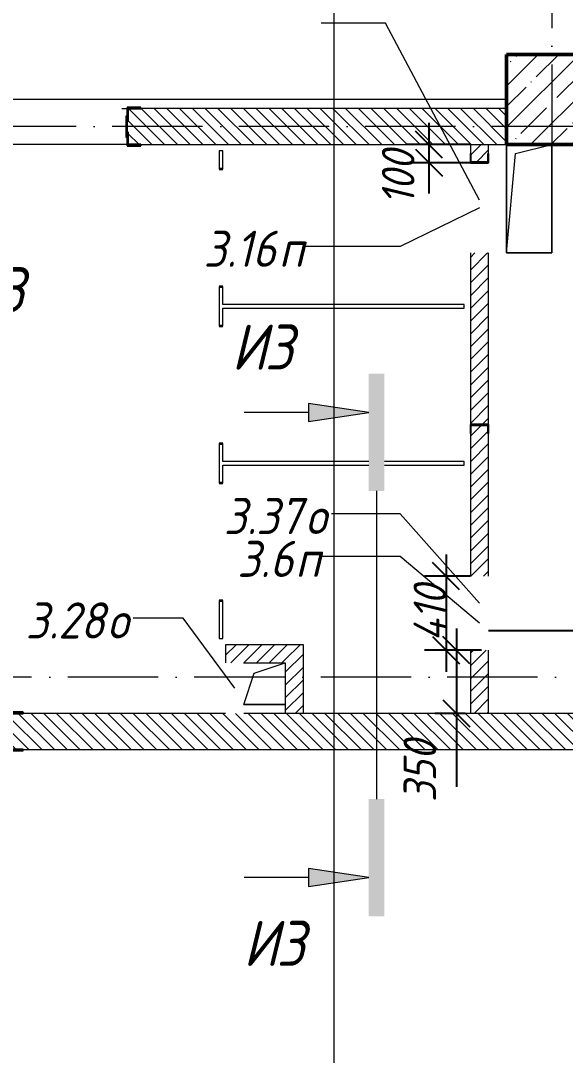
# Model space of a CAD drawing. Header units: millimetres. Extents: x -356862 to 418287, y 0 to 839748.
# Drawn here: x 224896 to 227910, y 319474 to 325204 of the extents above; entities that cross this region are included whole.
import ezdxf

# ---------------------------------------------------------------- set-up
doc = ezdxf.new("R2010")
doc.units = ezdxf.units.MM
doc.linetypes.add('200_ШТРИХ_ш1п0_6_', pattern=[160, 100, -60])
doc.linetypes.add('50_200_ШТРИХ_1Т_ш5_п1_п1_', pattern=[700, 500, -100, 0, -100])
for name, color, linetype, lineweight in [('A-____-____-DIMS', 7, 'Continuous', 9), ('A-____-NOTE-TEXT', 7, 'Continuous', 9), ('A-____-NOTE-TEXT-1', 7, 'Continuous', 5), ('A-DOOR-OPNG-MCUT', 7, 'Continuous', 35), ('A-FLOR-____-OTLN', 7, 'Continuous', 9), ('A-GENM-____-IDEN', 7, 'Continuous', 9), ('A-GENM-____-MCUT', 7, 'Continuous', 25), ('A-GENM-____-OTLN', 7, 'Continuous', 9), ('A-GENM-____-OTLN-1', 7, 'Continuous', 25), ('A-GLAZ-____-IDEN', 7, 'Continuous', 9), ('A-WALL-____-MCUT-3', 7, 'Continuous', 9), ('A-WALL-____-PATT-1', 7, 'Continuous', 9), ('A-WALL-FNSH-MCUT-1', 7, 'Continuous', 9), ('I-WALL-____-OTLN', 7, 'Continuous', 9), ('S-COLS-____-MCUT', 7, 'Continuous', 50), ('S-COLS-____-OTLN', 7, 'Continuous', 9), ('S-GRID-____-OTLN-1', 7, '50_200_ШТРИХ_1Т_ш5_п1_п1_', 9)]:
    doc.layers.add(name, color=color, linetype=linetype, lineweight=lineweight)
for name, color, linetype, lineweight, true_color in [('A-DETL-GENF-OTLN-4', 9, '200_ШТРИХ_ш1п0_6_', 9, 0x808080), ('A-DETL-GENF-OTLN-5', 7, 'Continuous', 5, 0xc0c0c0), ('A-DOOR-____-OTLN-2', 7, 'Continuous', 9, 0xffffff), ('G-____-____-SYMB-1', 9, 'Continuous', 9, 0x808080)]:
    doc.layers.add(name, color=color, linetype=linetype, lineweight=lineweight, true_color=true_color)
doc.styles.add('ISOCPEUR_I', font='isocpeui.ttf', dxfattribs={"width": 0.9, "height": 2.5})
doc.styles.add('ISOCPEUR_I_10', font='isocpeui.ttf', dxfattribs={"width": 0.9, "height": 180})
doc.styles.add('ISOCPEUR_I_9', font='isocpeui.ttf', dxfattribs={"width": 0.9, "height": 250})
doc.dimstyles.new('ISO-1_8_0_9К_СРЕДНИЙ_Кладочные_3', dxfattribs={"dimscale": 304.8, "dimtxt": 179.276612, "dimasz": 0.492126, "dimexe": 0.393701, "dimexo": 0, "dimgap": 0, "dimtad": 1, "dimdec": 3, "dimrnd": 0.001, "dimdsep": 46, "dimtxsty": 'ISOCPEUR_I_10', "dimblk1": 'OBLIQUE', "dimblk2": 'OBLIQUE', "dimsah": 1, "dimcen": 0.09, "dimdle": 0.393701, "dimazin": 0, "dimtfac": 1, "dimtdec": 4, "dimtix": 1, "dimtmove": 0, "dimatfit": 3, "dimfxl": 1, "dimtvp": 1, "dimtolj": 1, "dimtzin": 0, "dimarcsym": 2})
doc.dimstyles.new('ISO-1_8_0_9К_СРЕДНИЙ_Кладочные_4', dxfattribs={"dimscale": 304.8, "dimtxt": 179.276612, "dimasz": 0.492126, "dimexe": 0.393701, "dimexo": 0, "dimgap": 0, "dimtad": 1, "dimdec": 3, "dimrnd": 0.001, "dimdsep": 46, "dimtxsty": 'ISOCPEUR_I_10', "dimblk1": 'OBLIQUE', "dimblk2": 'OBLIQUE', "dimsah": 1, "dimcen": 0.09, "dimdle": 0.393701, "dimazin": 0, "dimtfac": 1, "dimtdec": 4, "dimtix": 1, "dimtmove": 1, "dimatfit": 3, "dimfxl": 1, "dimtvp": 1, "dimtolj": 1, "dimtzin": 0, "dimarcsym": 2})
pattern_1 = [(45, (144685.44, 312186.367), (-35.35534, 35.35534), [])]
pattern_2 = [(135, (144685.44, 312186.367), (-35.35534, -35.35534), [])]

# ---------------------------------------------------------------- blocks, each defined once
blk = doc.blocks.new('BSC_Колонна _Прямоугольная - 500х500-V24-АР1_План отверстий 3 этажа в осях 1-64_А-ГГ')
at = {"layer": 'S-COLS-____-OTLN'}
h = blk.add_hatch(dxfattribs=at)
h.set_pattern_fill('FP_61', color=256, style=0, pattern_type=2)
h.set_pattern_definition([(45, (-83150, -12581.04), (-114.04925, 114.04925), []), (45, (-83035.95, -12581.04), (-114.04925, 114.04925), [201.613, -40.323, 3.353, -36.97])])
h.paths.add_polyline_path([(-250, -250), (250, -250), (250, 250), (-250, 250)], flags=0)
at = {"layer": 'S-COLS-____-MCUT'}
for p, q in [((250, 250), (-250, 250)), ((-250, 250), (-250, -250)), ((250, -250), (250, 250)), ((-250, -250), (250, -250))]:
    blk.add_line(p, q, dxfattribs=at)
blk = doc.blocks.new('DOR_ДУ_распашная__1Ст_Прямоугольная_ШЕР - Вн_650х2100h_Кабинки С_у-17949503-АР1_План отверстий 3 этажа в осях 1-64_А-ГГ')
at = {"layer": 'A-DOOR-OPNG-MCUT'}
for p, q in [((-325, 10), (-325, -10)), ((325, -10), (325, 10))]:
    blk.add_line(p, q, dxfattribs=at)
blk = doc.blocks.new('154_Стойка_СКБ_Уголок - СМ-2180_200-28268025-АР1_План отверстий 3 этажа в осях 1-64_А-ГГ')
at = {"layer": 'A-GENM-____-MCUT'}
for p, q in [((125, 156), (125, 81)), ((200, 156), (125, 156)), ((131, 81), (131, 150)), ((131, 150), (200, 150)), ((200, 150), (200, 156)), ((125, 81), (131, 81)), ((131, 19), (125, 19)), ((125, 19), (125, -56)), ((131, -50), (131, 19)), ((125, -56), (200, -56)), ((200, -50), (131, -50)), ((200, -56), (200, -50))]:
    blk.add_line(p, q, dxfattribs=at)
blk = doc.blocks.new('154_Фахверк_СКБ_Швеллер - Тип_100_3960-28331862-АР1_План отверстий 3 этажа в осях 1-64_А-ГГ')
at = {"layer": 'A-GENM-____-MCUT'}
for p, q in [((175, 50), (125, 50)), ((125, 50), (125, -50)), ((128, 47), (175, 47)), ((128, -47), (128, 47)), ((175, 47), (175, 50)), ((125, -50), (175, -50)), ((175, -47), (128, -47)), ((175, -50), (175, -47))]:
    blk.add_line(p, q, dxfattribs=at)
blk = doc.blocks.new('154_Стойка_СКБ_Уголок - СМ-2480_200-28346303-АР1_План отверстий 3 этажа в осях 1-64_А-ГГ')
at = {"layer": 'A-GENM-____-MCUT'}
for p, q in [((125, 156), (125, 81)), ((200, 156), (125, 156)), ((131, 81), (131, 150)), ((131, 150), (200, 150)), ((200, 150), (200, 156)), ((125, 81), (131, 81)), ((131, 19), (125, 19)), ((125, 19), (125, -56)), ((131, -50), (131, 19)), ((125, -56), (200, -56)), ((200, -50), (131, -50)), ((200, -56), (200, -50))]:
    blk.add_line(p, q, dxfattribs=at)
blk = doc.blocks.new('Стойка_Влож_Полоса боковая - Полоса-28213942-АР1_План отверстий 3 этажа в осях 1-64_А-ГГ')
at = {"layer": 'A-GENM-____-OTLN'}
for p, q in [((-5, 60), (0, 60)), ((-5, -60), (-5, 60)), ((0, 31), (0, -31)), ((0, -60), (-5, -60))]:
    blk.add_line(p, q, dxfattribs=at)
blk = doc.blocks.new('154_Фахверк_СКБ_Швеллер - Тип_100_3960_зеркало-29769493-АР1_План отверстий 3 этажа в осях 1-64_А-ГГ')
at = {"layer": 'A-GENM-____-MCUT'}
for p, q in [((175, 50), (125, 50)), ((125, 50), (125, -50)), ((128, 47), (175, 47)), ((128, -47), (128, 47)), ((175, 47), (175, 50)), ((125, -50), (175, -50)), ((175, -47), (128, -47)), ((175, -50), (175, -47))]:
    blk.add_line(p, q, dxfattribs=at)
blk = doc.blocks.new('AR_Отверстие прямоугольное _в плите_ - AR_Отверстие прямоугольное _в плите_-30459234-АР1_План отверстий 3 этажа в осях 1-64_А-ГГ')
at = {"layer": 'A-GENM-____-OTLN'}
for p, q in [((-125, 300), (-125, -300)), ((-75, 250), (125, 300)), ((125, -300), (125, 300)), ((-125, -300), (-75, 250)), ((-125, -300), (125, -300))]:
    blk.add_line(p, q, dxfattribs=at)
blk = doc.blocks.new('AR_Отверстие прямоугольное _в плите_ - AR_Отверстие прямоугольное _в плите_-30552839-АР1_План отверстий 3 этажа в осях 1-64_А-ГГ')
at = {"layer": 'A-GENM-____-OTLN'}
for p, q in [((-57.5, 57.5), (115, 115)), ((-115, -115), (-57.5, 57.5)), ((-115, -115), (115, -115))]:
    blk.add_line(p, q, dxfattribs=at)
blk = doc.blocks.new('DET_L_Имитация разреза_ISO2-5 - Влево-36967793-АР1_План отверстий 3 этажа в осях 1-64_А-ГГ')
at = {"layer": 'A-DETL-GENF-OTLN-5'}
blk.add_line((143.1, 0), (1849.4, 0), dxfattribs=at)
blk = doc.blocks.new('_Oblique')
at = {"color": 0, "linetype": 'ByBlock', "lineweight": -2}
blk.add_line((-0.5, -0.5), (0.5, 0.5), dxfattribs=at)
blk = doc.blocks.new('*D10112')
at = {"layer": 'A-____-____-DIMS', "color": 0, "lineweight": -2, "transparency": 16777216}
for p, q in [((227250.5, 322247.4), (227250.5, 321597.4)), ((227385.4, 322127.4), (227130.5, 322127.4)), ((227447.3, 321717.4), (227130.5, 321717.4))]:
    blk.add_line(p, q, dxfattribs=at)
at = {"layer": 'Defpoints', "color": 0, "transparency": 16777216}
for p in [(227385.4, 322127.4), (227250.5, 321717.4), (227447.3, 321717.4)]:
    blk.add_point(p, dxfattribs=at)
at = {"layer": 'A-____-____-DIMS', "color": 0, "lineweight": -2, "transparency": 16777216, "xscale": 150, "yscale": 150, "zscale": 150}
for p, rotation in [((227250.5, 322127.4), 90), ((227250.5, 321717.4), 270)]:
    blk.add_blockref('_Oblique', p, dxfattribs=dict(at, rotation=rotation))
at = {"layer": 'A-____-____-DIMS', "color": 0, "transparency": 16777216, "insert": (227160.5, 321922.4), "char_height": 180, "width": 384.755, "attachment_point": 5, "rotation": 90, "style": 'ISOCPEUR_I_10'}
blk.add_mtext('\\A1;410', dxfattribs=at)
blk = doc.blocks.new('*D10113')
at = {"layer": 'A-____-____-DIMS', "color": 0, "lineweight": -2, "transparency": 16777216}
for p, q in [((227307.4, 321837.4), (227307.4, 321367.4)), ((227447.3, 321717.4), (227187.4, 321717.4)), ((227356.6, 321367.4), (227187.4, 321367.4)), ((227307.4, 321367.4), (227307.4, 320961))]:
    blk.add_line(p, q, dxfattribs=at)
at = {"layer": 'Defpoints', "color": 0, "transparency": 16777216}
for p in [(227447.3, 321717.4), (227307.4, 321367.4), (227356.6, 321367.4)]:
    blk.add_point(p, dxfattribs=at)
at = {"layer": 'A-____-____-DIMS', "color": 0, "lineweight": -2, "transparency": 16777216, "xscale": 150, "yscale": 150, "zscale": 150}
for p, rotation in [((227307.4, 321717.4), 90), ((227307.4, 321367.4), 270)]:
    blk.add_blockref('_Oblique', p, dxfattribs=dict(at, rotation=rotation))
at = {"layer": 'A-____-____-DIMS', "color": 0, "transparency": 16777216, "insert": (227015.4, 320876.2), "char_height": 180, "width": 409.578, "attachment_point": 1, "rotation": 90, "line_spacing_factor": 1.149209, "style": 'ISOCPEUR_I_10'}
blk.add_mtext('\\A1;350', dxfattribs=at)
blk = doc.blocks.new('*D10114')
at = {"layer": 'A-____-____-DIMS', "color": 0, "lineweight": -2, "transparency": 16777216}
for p, q in [((227155.7, 324637.4), (227155.7, 324417.4)), ((227385.4, 324517.4), (227035.7, 324517.4)), ((227420.3, 324417.4), (227035.7, 324417.4)), ((227155.7, 324417.4), (227155.7, 324247.5))]:
    blk.add_line(p, q, dxfattribs=at)
at = {"layer": 'Defpoints', "color": 0, "transparency": 16777216}
for p in [(227385.4, 324517.4), (227155.7, 324417.4), (227420.3, 324417.4)]:
    blk.add_point(p, dxfattribs=at)
at = {"layer": 'A-____-____-DIMS', "color": 0, "lineweight": -2, "transparency": 16777216, "xscale": 150, "yscale": 150, "zscale": 150}
for p, rotation in [((227155.7, 324517.4), 90), ((227155.7, 324417.4), 270)]:
    blk.add_blockref('_Oblique', p, dxfattribs=dict(at, rotation=rotation))
at = {"layer": 'A-____-____-DIMS', "color": 0, "transparency": 16777216, "insert": (226895.4, 324183.4), "char_height": 180, "width": 368.207, "attachment_point": 1, "rotation": 90, "line_spacing_factor": 1.149209, "style": 'ISOCPEUR_I_10'}
blk.add_mtext('\\A1;100', dxfattribs=at)
blk = doc.blocks.new('*D9988')
at = {"layer": 'A-____-____-DIMS', "color": 0, "lineweight": -2, "transparency": 16777216}
for p, q in [((228498.7, 321947.4), (228498.7, 321247.4)), ((227485.4, 321827.4), (228618.7, 321827.4)), ((228085.4, 321367.4), (228618.7, 321367.4))]:
    blk.add_line(p, q, dxfattribs=at)
at = {"layer": 'Defpoints', "color": 0, "transparency": 16777216}
for p in [(227485.4, 321827.4), (228085.4, 321367.4), (228498.7, 321367.4)]:
    blk.add_point(p, dxfattribs=at)
at = {"layer": 'A-____-____-DIMS', "color": 0, "lineweight": -2, "transparency": 16777216, "xscale": 150, "yscale": 150, "zscale": 150}
for p, rotation in [((228498.7, 321827.4), 90), ((228498.7, 321367.4), 270)]:
    blk.add_blockref('_Oblique', p, dxfattribs=dict(at, rotation=rotation))
at = {"layer": 'A-____-____-DIMS', "color": 0, "transparency": 16777216, "insert": (228408.7, 321597.4), "char_height": 180, "width": 426.127, "attachment_point": 5, "rotation": 90, "style": 'ISOCPEUR_I_10'}
blk.add_mtext('\\A1;460', dxfattribs=at)

msp = doc.modelspace()

# ---------------------------------------------------------------- hatches: boundary and pattern name
at = {"layer": 'A-____-NOTE-TEXT-1'}
for points in [[(226909.1142, 322599.3157), (226909.1142, 323249.3157), (226822.3777, 323249.3157), (226822.3777, 322599.3157)], [(226488.7362, 322983.4676), (226822.3777, 323033.4676), (226488.7362, 323083.4676)], [(226822.3777, 320242.9645), (226909.1142, 320242.9645), (226909.1142, 320892.9645), (226822.3777, 320892.9645), (226822.3777, 320408.8126)], [(226488.7362, 320408.8126), (226822.3777, 320458.8126), (226488.7362, 320508.8126)]]:
    msp.add_hatch(color=256, dxfattribs=at).paths.add_polyline_path(points, flags=0)
at = {"layer": 'A-WALL-____-PATT-1'}
h = msp.add_hatch(dxfattribs=at)
h.set_pattern_fill('FP_6', color=256, style=0, pattern_type=2)
h.set_pattern_definition(pattern_2)
h.paths.add_polyline_path([(225491.4376, 324517.4093), (227585.4376, 324517.4093), (227585.4376, 324717.4093), (225491.4376, 324717.4093), (225491.4376, 324648.4093), (225485.4376, 324648.4093), (225485.4376, 324586.4093), (225491.4376, 324586.4093), (225491.4376, 324517.9808)], flags=0)
h.paths.add_polyline_path([(224207.6536, 324517.4093), (224279.4376, 324517.4093), (224279.4376, 324586.4093), (224285.4376, 324586.4093), (224285.4376, 324648.4093), (224279.4376, 324648.4093), (224279.4376, 324717.4093), (222985.4376, 324717.4093), (222985.4376, 324517.4093)], flags=0)
h = msp.add_hatch(dxfattribs=at)
h.set_pattern_fill('FP_5', color=256, style=0, pattern_type=2)
h.set_pattern_definition(pattern_1)
h.paths.add_polyline_path([(227385.4376, 321367.4093), (227485.4376, 321367.4093), (227485.4376, 321717.4093), (227385.4376, 321717.4093), (227385.4376, 321520.7244)], flags=0)
h.paths.add_polyline_path([(227485.4376, 322127.4093), (227485.4376, 322917.4093), (227482.4376, 322917.4093), (227482.4376, 322964.4093), (227388.4376, 322964.4093), (227388.4376, 322917.4093), (227385.4376, 322917.4093), (227385.4376, 322127.4093), (227482.4376, 322127.4093)], flags=0)
h.paths.add_polyline_path([(227485.4376, 322967.4093), (227485.4376, 323917.4093), (227385.4376, 323917.4093), (227385.4376, 322967.4093), (227482.4376, 322967.4093)], flags=0)
h.paths.add_polyline_path([(227482.4376, 324420.4093), (227482.4376, 324467.4093), (227485.4376, 324467.4093), (227485.4376, 324517.4093), (227385.4376, 324517.4093), (227385.4376, 324467.4093), (227388.4376, 324467.4093), (227388.4376, 324420.4093)], flags=0)
h = msp.add_hatch(dxfattribs=at)
h.set_pattern_fill('FP_5', color=256, style=0, pattern_type=2)
h.set_pattern_definition(pattern_1)
h.paths.add_polyline_path([(226130.4376, 321647.4093), (226130.4376, 321747.4093), (226030.4376, 321747.4093), (226030.4376, 321647.4093)], flags=0)
h = msp.add_hatch(dxfattribs=at)
h.set_pattern_fill('FP_5', color=256, style=0, pattern_type=2)
h.set_pattern_definition(pattern_1)
h.paths.add_polyline_path([(226360.4376, 321647.4093), (226360.4376, 321747.4093), (226130.4376, 321747.4093), (226130.4376, 321647.4093)], flags=0)
h = msp.add_hatch(dxfattribs=at)
h.set_pattern_fill('FP_5', color=256, style=0, pattern_type=2)
h.set_pattern_definition(pattern_1)
h.paths.add_polyline_path([(226360.4376, 321367.4093), (226460.4376, 321367.4093), (226460.4376, 321747.4093), (226360.4376, 321747.4093), (226360.4376, 321520.7244)], flags=0)
h = msp.add_hatch(dxfattribs=at)
h.set_pattern_fill('FP_6', color=256, style=0, pattern_type=2)
h.set_pattern_definition(pattern_2)
h.paths.add_polyline_path([(233735.4376, 321167.4093), (233735.4376, 321367.4093), (231411.4376, 321366.8943), (231411.4376, 321298.4093), (231405.4376, 321298.4093), (231405.4376, 321236.4093), (231411.4376, 321236.4093), (231411.4376, 321167.4093), (233044.9751, 321167.4093)], flags=0)
h.paths.add_polyline_path([(229510.0465, 321167.4093), (230249.4376, 321167.4093), (230249.4376, 321236.4093), (230255.4376, 321236.4093), (230255.4376, 321298.4093), (230249.4376, 321298.4093), (230249.4376, 321367.4093), (224841.4376, 321367.4093), (224841.4376, 321298.4093), (224835.4376, 321298.4093), (224835.4376, 321236.4093), (224841.4376, 321236.4093), (224841.4376, 321167.4093), (227742.5822, 321167.4093)], flags=0)
h.paths.add_polyline_path([(223610.4376, 321167.4093), (223679.4376, 321167.4093), (223679.4376, 321236.4093), (223685.4376, 321236.4093), (223685.4376, 321298.4093), (223679.4376, 321298.4093), (223679.4376, 321367.4093), (222685.4376, 321367.4093), (222685.4376, 321167.4093)], flags=0)

# ---------------------------------------------------------------- linework, layer by layer
at = {"layer": 'A-____-NOTE-TEXT'}
for p, q in [((226822.3777, 323033.4676), (226488.7362, 323083.4676)), ((226488.7362, 323083.4676), (226488.7362, 322983.4676)), ((226488.7362, 323033.4676), (226132.4862, 323033.4676)), ((226488.7362, 322983.4676), (226822.3777, 323033.4676)), ((226488.7362, 320508.8126), (226488.7362, 320408.8126)), ((226822.3777, 320458.8126), (226488.7362, 320508.8126)), ((226488.7362, 320458.8126), (226132.4862, 320458.8126)), ((226488.7362, 320408.8126), (226822.3777, 320458.8126))]:
    msp.add_line(p, q, dxfattribs=at)
at = {"layer": 'A-FLOR-____-OTLN'}
for p, q in [((227585.4376, 324767.4093), (222685.4376, 324767.4093)), ((227585.4376, 323917.4093), (227585.4376, 324517.4093)), ((227835.4376, 324517.4093), (227835.4376, 323917.4093)), ((227835.4376, 323917.4093), (227585.4376, 323917.4093)), ((226360.4376, 321417.4093), (226130.4376, 321417.4093))]:
    msp.add_line(p, q, dxfattribs=at)
at = {"layer": 'A-GENM-____-IDEN'}
for p, q in [((226915.9873, 325190.3112), (226559.1132, 325190.3112)), ((227435.4376, 324209.8182), (226915.9873, 325190.3112))]:
    msp.add_line(p, q, dxfattribs=at)
at = {"layer": 'A-GLAZ-____-IDEN'}
for p, q in [((227435.4376, 324167.4093), (226997.2754, 323953.0036)), ((226997.2754, 323953.0036), (226467.7981, 323953.0036)), ((226997.2754, 322472.807), (226615.7101, 322472.807)), ((227435.4376, 321977.4093), (226997.2754, 322472.807)), ((226997.2754, 322235.4673), (226559.1132, 322235.4673)), ((227435.4376, 321867.4093), (226997.2754, 322235.4673)), ((225796.1143, 321894.4835), (225519.1222, 321894.4835)), ((226080.4376, 321507.4093), (225796.1143, 321894.4835))]:
    msp.add_line(p, q, dxfattribs=at)
at = {"layer": 'A-WALL-____-MCUT-3'}
for p, q in [((227585.4376, 324717.4093), (225560.4376, 324717.4093)), ((225560.4376, 324517.4093), (227585.4376, 324517.4093)), ((226030.4376, 321367.4093), (224910.4376, 321367.4093)), ((230180.4376, 321367.4093), (226130.4376, 321367.4093)), ((224910.4376, 321167.4093), (230180.4376, 321167.4093))]:
    msp.add_line(p, q, dxfattribs=at)
at = {"layer": 'A-WALL-FNSH-MCUT-1'}
for p, q in [((227385.4376, 324517.4093), (227385.4376, 324467.4093)), ((227485.4376, 324467.4093), (227485.4376, 324517.4093)), ((226015.4376, 324482.4093), (225995.4376, 324482.4093)), ((225995.4376, 324482.4093), (225995.4376, 324382.4093)), ((226015.4376, 324382.4093), (226015.4376, 324482.4093)), ((227385.4376, 323917.4093), (227385.4376, 322967.4093)), ((227485.4376, 322967.4093), (227485.4376, 323917.4093)), ((225995.4376, 323732.4093), (225995.4376, 323512.4093)), ((226015.4376, 323632.4093), (226015.4376, 323732.4093)), ((227350.4376, 323632.4093), (226015.4376, 323632.4093)), ((226015.4376, 323612.4093), (227350.4376, 323612.4093)), ((226015.4376, 323512.4093), (226015.4376, 323612.4093)), ((227350.4376, 323612.4093), (227350.4376, 323632.4093)), ((227385.4376, 322917.4093), (227385.4376, 322127.4093)), ((227485.4376, 322127.4093), (227485.4376, 322917.4093)), ((225995.4376, 322862.4093), (225995.4376, 322642.4093)), ((226015.4376, 322762.4093), (226015.4376, 322862.4093)), ((226822.3777, 322762.4093), (226015.4376, 322762.4093)), ((226015.4376, 322642.4093), (226015.4376, 322742.4093)), ((226015.4376, 322742.4093), (226822.3777, 322742.4093)), ((227350.4376, 322762.4093), (226909.1142, 322762.4093)), ((226909.1142, 322742.4093), (227350.4376, 322742.4093)), ((227350.4376, 322742.4093), (227350.4376, 322762.4093)), ((225995.4376, 321992.4093), (225995.4376, 321782.4093)), ((226015.4376, 321782.4093), (226015.4376, 321992.4093)), ((225995.4376, 321782.4093), (226015.4376, 321782.4093)), ((226030.4376, 321747.4093), (226030.4376, 321647.4093)), ((226460.4376, 321747.4093), (226030.4376, 321747.4093)), ((226460.4376, 321367.4093), (226460.4376, 321747.4093)), ((227385.4376, 321717.4093), (227385.4376, 321367.4093)), ((227485.4376, 321367.4093), (227485.4376, 321717.4093)), ((226130.4376, 321647.4093), (226360.4376, 321647.4093)), ((226360.4376, 321647.4093), (226360.4376, 321367.4093))]:
    msp.add_line(p, q, dxfattribs=at)
at = {"layer": 'G-____-____-SYMB-1'}
msp.add_line((226628.4354, 357592.6935), (226628.4354, 307397.9095), dxfattribs=at)
at = {"layer": 'I-WALL-____-OTLN'}
for p, q in [((225455.4376, 324717.4093), (225485.4376, 324717.4093)), ((225485.4376, 324517.4093), (224285.4376, 324517.4093))]:
    msp.add_line(p, q, dxfattribs=at)
at = {"layer": 'S-GRID-____-OTLN-1'}
for p, q in [((227835.4376, 362067.327), (227835.4376, 324009.1017)), ((235004.2249, 324617.4093), (212012.2081, 324617.4093)), ((248759.8442, 321567.4093), (140255.5819, 321567.4093))]:
    msp.add_line(p, q, dxfattribs=at)

# ---------------------------------------------------------------- block references
at = {"layer": 'A-DETL-GENF-OTLN-4', "rotation": 270.0000000000005}
msp.add_blockref('DET_L_Имитация разреза_ISO2-5 - Влево-36967793-АР1_План отверстий 3 этажа в осях 1-64_А-ГГ', (226865.7459, 322742.4093), dxfattribs=at)
at = {"layer": 'A-DOOR-____-OTLN-2', "rotation": 90}
for p in [(226005.4376, 324057.4093), (226005.4376, 323187.4093), (226005.4376, 322317.4093)]:
    msp.add_blockref('DOR_ДУ_распашная__1Ст_Прямоугольная_ШЕР - Вн_650х2100h_Кабинки С_у-17949503-АР1_План отверстий 3 этажа в осях 1-64_А-ГГ', p, dxfattribs=at)
at = {"layer": 'A-GENM-____-OTLN'}
for name, p in [('Стойка_Влож_Полоса боковая - Полоса-28213942-АР1_План отверстий 3 этажа в осях 1-64_А-ГГ', (225485.4376, 324617.4093)), ('AR_Отверстие прямоугольное _в плите_ - AR_Отверстие прямоугольное _в плите_-30459234-АР1_План отверстий 3 этажа в осях 1-64_А-ГГ', (227710.4376, 324217.4093)), ('AR_Отверстие прямоугольное _в плите_ - AR_Отверстие прямоугольное _в плите_-30552839-АР1_План отверстий 3 этажа в осях 1-64_А-ГГ', (226245.4376, 321532.4093))]:
    msp.add_blockref(name, p, dxfattribs=at)
at = {"layer": 'A-GENM-____-OTLN-1'}
for name, p in [('154_Стойка_СКБ_Уголок - СМ-2480_200-28346303-АР1_План отверстий 3 этажа в осях 1-64_А-ГГ', (225360.4376, 324567.4093)), ('154_Стойка_СКБ_Уголок - СМ-2180_200-28268025-АР1_План отверстий 3 этажа в осях 1-64_А-ГГ', (224710.4376, 321217.4093))]:
    msp.add_blockref(name, p, dxfattribs=at)
for name, p, rotation in [('154_Фахверк_СКБ_Швеллер - Тип_100_3960_зеркало-29769493-АР1_План отверстий 3 этажа в осях 1-64_А-ГГ', (227435.4376, 324292.4093), 90), ('154_Фахверк_СКБ_Швеллер - Тип_100_3960-28331862-АР1_План отверстий 3 этажа в осях 1-64_А-ГГ', (227435.4376, 323092.4093), 270)]:
    msp.add_blockref(name, p, dxfattribs=dict(at, rotation=rotation))
at = {"layer": 'S-COLS-____-OTLN'}
msp.add_blockref('BSC_Колонна _Прямоугольная - 500х500-V24-АР1_План отверстий 3 этажа в осях 1-64_А-ГГ', (227835.4376, 324767.4093), dxfattribs=at)

# ---------------------------------------------------------------- texts
at = {"layer": 'A-____-NOTE-TEXT', "char_height": 250, "attachment_point": 1, "style": 'ISOCPEUR_I'}
for s, insert, width in [('\\fISOCPEUR|b0|i1|c204|p34|;\\W.9;3', (224757.3946, 323838.0645), 202.02525), ('\\fISOCPEUR|b0|i1|c204|p34|;\\W.9;3', (226246.9024, 323521.4758), 202.02525), ('\\fISOCPEUR|b0|i1|c204|p34|;\\W.9;И', (226062.3556, 323521.4758), 223.670813), ('\\fISOCPEUR|b0|i1|c204|p34|;\\W.9;И', (226127.1245, 320219.1111), 223.670813), ('\\fISOCPEUR|b0|i1|c204|p34|;\\W.9;3', (226311.6713, 320219.1111), 202.02525)]:
    msp.add_mtext(s, dxfattribs=dict(at, insert=insert, width=width))
at = {"layer": 'A-GLAZ-____-IDEN', "char_height": 200, "attachment_point": 1, "style": 'ISOCPEUR_I_9'}
for s, insert, width in [('3.16', (225908.3465, 324040.6182), 505.063125), ('\\fISOCPEUR|b0|i1|c204|p34|;\\W.9;п', (226325.0652, 324040.6182), 158.734125), ('3.37', (226020.2555, 322560.4215), 548.35425), ('\\fISOCPEUR|b0|i1|c204|p34|;\\W.9;о', (226472.693, 322560.4215), 158.734125), ('3.6', (226095.0639, 322323.0819), 389.620125), ('\\fISOCPEUR|b0|i1|c204|p34|;\\W.9;п', (226416.5326, 322323.0819), 158.734125), ('3.28', (224923.6676, 321982.0981), 548.35425), ('\\fISOCPEUR|b0|i1|c204|p34|;\\W.9;о', (225376.1051, 321982.0981), 158.734125)]:
    msp.add_mtext(s, dxfattribs=dict(at, insert=insert, width=width))

# ---------------------------------------------------------------- dimensions: what is measured, and where the dimension line sits
at = {"layer": 'A-____-____-DIMS'}
for base, p1, p2, override, picture, middle in [((227155.6589, 324417.4093), (227385.4376, 324517.4093), (227420.3029, 324417.4093), {"dimpost": '<>', "dimfxl": 105.903689}, '*D10114', (227015.3817, 324247.4721)), ((227307.4453, 321367.4093), (227447.3409, 321717.4093), (227356.6097, 321367.4093), {"dimpost": '<>', "dimfxl": 361.569017}, '*D10113', (227135.3817, 320961.0298))]:
    dim = msp.add_linear_dim(base=base, p1=p1, p2=p2, angle=90, dimstyle='ISO-1_8_0_9К_СРЕДНИЙ_Кладочные_3', override=override, dxfattribs=at)
    dim.commit()
    dim.dimension.update_dxf_attribs({"geometry": picture, "text_midpoint": middle, "dimtype": 160, "text_rotation": 90})
for base, p1, p2, override, picture, middle in [((227250.5437, 321717.4093), (227385.4376, 322127.4093), (227447.3409, 321717.4093), {"dimpost": '<>', "dimfxl": 414.646864}, '*D10112', (227160.5437, 321922.4093)), ((228498.7376, 321367.4093), (227485.4376, 321827.4093), (228085.4376, 321367.4093), {"dimpost": '<>', "dimfxl": 756.042327}, '*D9988', (228408.7376, 321597.4093))]:
    dim = msp.add_linear_dim(base=base, p1=p1, p2=p2, angle=90, dimstyle='ISO-1_8_0_9К_СРЕДНИЙ_Кладочные_4', override=override, dxfattribs=at)
    dim.commit()
    dim.dimension.update_dxf_attribs({"geometry": picture, "text_midpoint": middle})

doc.saveas('drawing.dxf')
